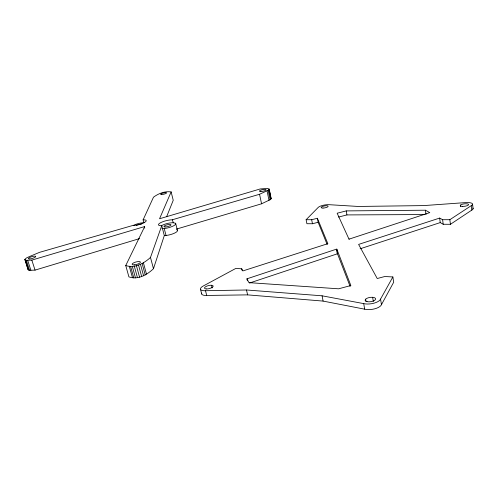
<?xml version="1.0" encoding="UTF-8"?>
<svg xmlns="http://www.w3.org/2000/svg" width="498" height="498" viewBox="0 0 498 498"><rect width="100%" height="100%" fill="white"/><g stroke="black" fill="none" stroke-linecap="round" stroke-linejoin="round"><path stroke-width="0.75" d="M139.546 238.61L35.053 270.121L29.556 270.296L28.131 269.754L24.912 259.346L26.35 258.039L29.289 256.619L39.603 252.324L132.63 225.513A8.273 2.004 -14.6 0 0 144.015 222.687A8.273 2.004 -14.6 0 0 143.741 219.817L143.107 219.855L143.86 222.681M28.131 269.754L24.912 259.346M24.9 259.838L26.319 260.342L31.822 260.112L144.694 226.546L125.745 265.552L128.907 276.876C137.902 280.15 147.165 274.803 153.477 268.683L164.303 235.579L161.75 225.687L161.171 225.719A8.528 2.16 -14.1 0 1 160.505 222.743A8.528 2.16 -14.1 0 1 172.159 219.817L259.551 194.27L268.148 190.28L269.2 189.271L267.569 188.425L260.255 188.941L159.553 218.753L171.131 191.911C164.788 190.977 158.513 193.467 153.484 197.196L143.107 219.855M125.745 265.552C134.771 268.578 143.978 263.405 150.477 257.454L161.75 225.687M166.637 216.742L173.229 200.289L171.131 191.911M201.709 293.117A8.609 3.113 -14 0 0 206.689 295.457L247.599 294.872L323.096 301.085L364.673 309.177A10.327 4.308 -8 0 0 374.851 308.785A10.327 4.308 -8 0 0 381.468 304.645L393.694 282.223L392.872 276.95L384.792 276.514L377.235 278.525L358.61 244.412L439.653 218.074L442.616 219.705L449.85 219.705L471.295 205.643L471.811 210.094L450.429 224.299L443.208 224.268L440.244 222.594L360.135 248.795M327.198 244.562L318.141 222.282L312.445 223.739L306.899 223.714L306.127 219.718L311.686 219.718L317.388 218.261L327.84 243.671L242.831 270.943L241.692 268.777L235.747 268.459L203.85 285.678A8.628 3.056 -13.9 0 0 200.507 289.282A8.628 3.056 -13.9 0 0 205.525 290.72L246.498 289.985L322.088 295.812L363.714 303.618A10.352 4.239 -8.1 0 0 373.917 303.195A10.352 4.239 -8.1 0 0 380.553 299.086L392.872 276.95M176.342 229.13L261.556 203.8L270.097 199.723L271.136 198.671L269.2 189.271M306.127 219.718L318.085 207.548A6.885 1.911 -10.5 0 1 329.309 204.703L358.162 206.452L423.711 205.599L464.871 202.649A8.205 2.384 -6.9 0 1 471.295 205.643M144.762 228.14L144.364 226.64L144.694 226.546M161.308 225.65L164.863 224.187A8.516 2.197 -14.1 0 1 172.899 222.743L175.284 223.148A8.516 2.197 -14.1 0 1 173.702 225.75A8.516 2.197 -14.1 0 1 165.809 228.321L161.943 228.694M249.492 283.038L337.488 253.768L350.125 286.425M246.958 278.818L336.804 249.05L350.853 285.541L338.596 288.803L248.963 282.64L246.958 278.818L247.413 280.835M173.26 222.724L172.395 219.836M346.241 210.903L337.152 213.219L349.005 239.171L429.768 212.615L425.404 210.206L346.241 210.903L346.938 214.918L424.445 214.551M338.559 217.06L346.938 214.918M144.495 222.643L140.884 223.011A8.267 2.036 -14.6 0 0 133.252 225.451M164.303 235.579L167.589 235.249A8.491 2.272 -14.2 0 0 175.445 232.659A8.491 2.272 -14.2 0 0 177.008 229.983M349.359 239.052L348.949 239.046M270.445 197.949L271.136 198.671M27.658 260.311L30.895 270.283M26.319 260.342L29.556 270.296M25.379 260.18L28.616 270.115M31.822 260.112L35.053 270.121M130.619 266.467L133.788 277.884M129.306 266.268L132.474 277.66M134.304 266.193L137.46 277.641M132.319 266.442L135.487 277.878M138.531 265.117L141.662 276.564M136.421 265.745L139.571 277.193M142.129 263.529L145.235 274.94M140.48 264.357L143.598 275.792M143.374 262.676L146.468 274.068M150.477 257.454L153.477 268.683M164.24 228.538L166.027 235.461M175.726 223.621L177.45 230.481M200.501 289.263L201.665 293.957M205.525 290.72L206.689 295.457M211.507 285.248L212.154 287.919M241.692 268.777L242.034 270.29M246.498 289.985L247.599 294.872M259.551 194.27L261.556 203.8M267.04 190.827L268.995 200.277M269.076 188.873L271.005 198.254M268.889 189.75L270.831 199.175M268.148 190.28L270.097 199.723M322.088 295.812L323.096 301.085M311.686 219.718L312.445 223.739M317.388 218.261L318.141 222.282M337.264 253.775C335.969 247.487 336.847 247.711 337.681 253.787M363.714 303.618L364.673 309.177M365.632 299.167L365.98 301.228M372.629 297.287L373.319 301.408M380.553 299.086L381.468 304.645M425.404 210.206L425.995 214.538M439.653 218.074L440.244 222.594M442.616 219.705L443.208 224.268M449.85 219.705L450.429 224.299M460.445 205.126L460.619 206.589M472.59 204.311L473.1 208.743M136.545 225.47A3.511 0.865 -14.6 0 1 137.243 225.158M138.052 224.866A3.511 0.865 -14.6 0 1 139.807 224.43M140.629 224.312A3.511 0.865 -14.6 0 1 141.345 224.274M472.919 208.127A8.186 2.428 -6.7 0 1 471.811 210.094M161.638 194.55A3.05 0.654 -13.8 0 0 166.506 193.043A3.05 0.654 -13.8 0 0 162.659 193.174A3.05 0.654 -13.8 0 0 161.638 194.55M29.818 258.966A3.86 0.928 -16.8 0 0 35.719 256.638A3.86 0.928 -16.8 0 0 30.596 257.086A3.86 0.928 -16.8 0 0 29.818 258.966M260.896 191.518A3.405 0.822 -11.9 0 0 266.063 189.844A3.405 0.822 -11.9 0 0 261.245 190.006A3.405 0.822 -11.9 0 0 260.896 191.518M134.279 264.861A4.301 1.264 -15.4 0 0 140.436 262.147A4.301 1.264 -15.4 0 0 134.105 262.639A4.301 1.264 -15.4 0 0 134.279 264.861M165.155 226.964A3.623 0.934 -14.1 0 0 170.92 225.077A3.623 0.934 -14.1 0 0 166.332 225.052A3.623 0.934 -14.1 0 0 165.155 226.964M322.984 208.058A3.548 0.984 -10.5 0 0 328.138 206.272A3.548 0.984 -10.5 0 0 322.822 206.353A3.548 0.984 -10.5 0 0 322.984 208.058M367.02 301.639A5.335 2.185 -8.1 0 0 375.61 299.304A5.335 2.185 -8.1 0 0 368.576 297.698A5.335 2.185 -8.1 0 0 367.02 301.639M206.203 288.946A4.445 1.575 -13.9 0 0 213.144 286.387A4.445 1.575 -13.9 0 0 207.212 285.952A4.445 1.575 -13.9 0 0 206.203 288.946M462.144 206.365A4.227 1.226 -6.9 0 0 468.618 204.678A4.227 1.226 -6.9 0 0 462.511 204.186A4.227 1.226 -6.9 0 0 462.144 206.365"/></g></svg>
